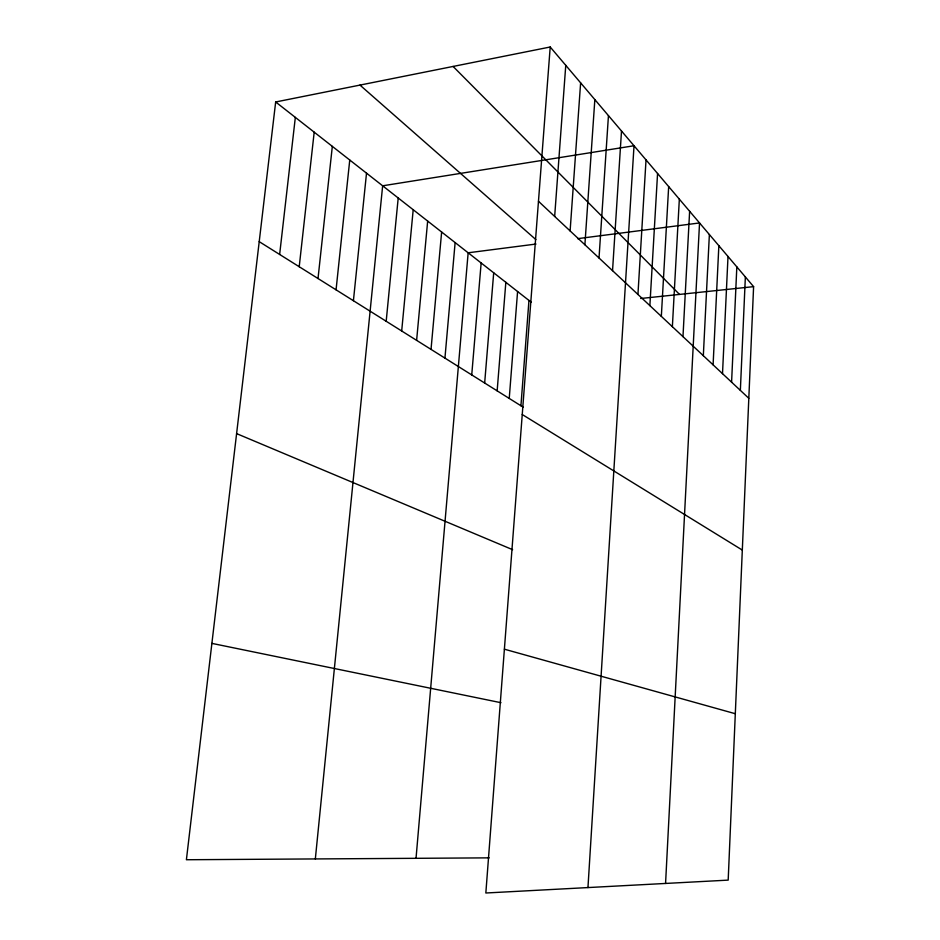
<?xml version="1.0" encoding="UTF-8"?>
<svg xmlns="http://www.w3.org/2000/svg" width="940" height="940" viewBox="0 0 940 940"><rect width="100%" height="100%" fill="white"/><g stroke="black" fill="none" stroke-linecap="round" stroke-linejoin="round"><path stroke-width="1.41" d="M550.206 47L753.598 286.641L728.183 880.122L485.839 893L550.206 47L275.667 101.978L186.402 859.736L489.2 857.856M740.356 390.382L745.361 276.936M731.59 382.169L736.831 266.889M722.508 373.662L728.007 256.479M713.096 364.849L718.853 245.704M665.567 883.447L699.536 222.945L577.63 238.666M703.332 355.708L709.371 234.53M682.981 336.637L689.631 211.265M672.37 326.697L679.338 199.151M661.337 316.369L668.669 186.567M649.869 305.629L657.565 173.501M637.943 294.455L646.027 159.894M587.958 887.572L634.018 145.747L382.651 185.803L315.335 858.937M612.539 270.661L621.505 131.001M599.015 257.995L608.45 115.632M584.891 244.764L594.844 99.593M570.11 230.923L580.626 82.838M554.659 216.447L565.763 65.33M520.924 405.763L528.962 300.436M509.233 398.431L517.587 291.517M497.154 390.852L505.838 282.317M484.664 383.015L493.7 272.8M471.739 374.919L481.151 262.965M416.032 858.314L468.155 252.79L535.988 244.047M444.937 358.105L455.125 242.579M431.025 349.386L441.636 232.004M416.62 340.351L427.665 221.064M401.686 330.986L413.201 209.738M386.187 321.269L398.207 197.988M353.416 300.718L366.518 173.148M336.062 289.837L349.751 160.023M318.014 278.522L332.325 146.37M299.214 266.737L314.195 132.164M279.638 254.458L295.336 117.383M640.692 298.497L753.598 286.641M211.888 643.383L500.985 702.709M504.38 649.188L735.303 713.718M236.598 433.61L512.617 549.677M522.24 414.517L742.318 550.076M259.217 241.65L523.181 407.173M275.667 101.978L531.171 302.163M359.973 85.094L535.894 239.606M538.467 201.278L748.816 398.302M453.092 66.446L679.502 294.42"/></g></svg>
